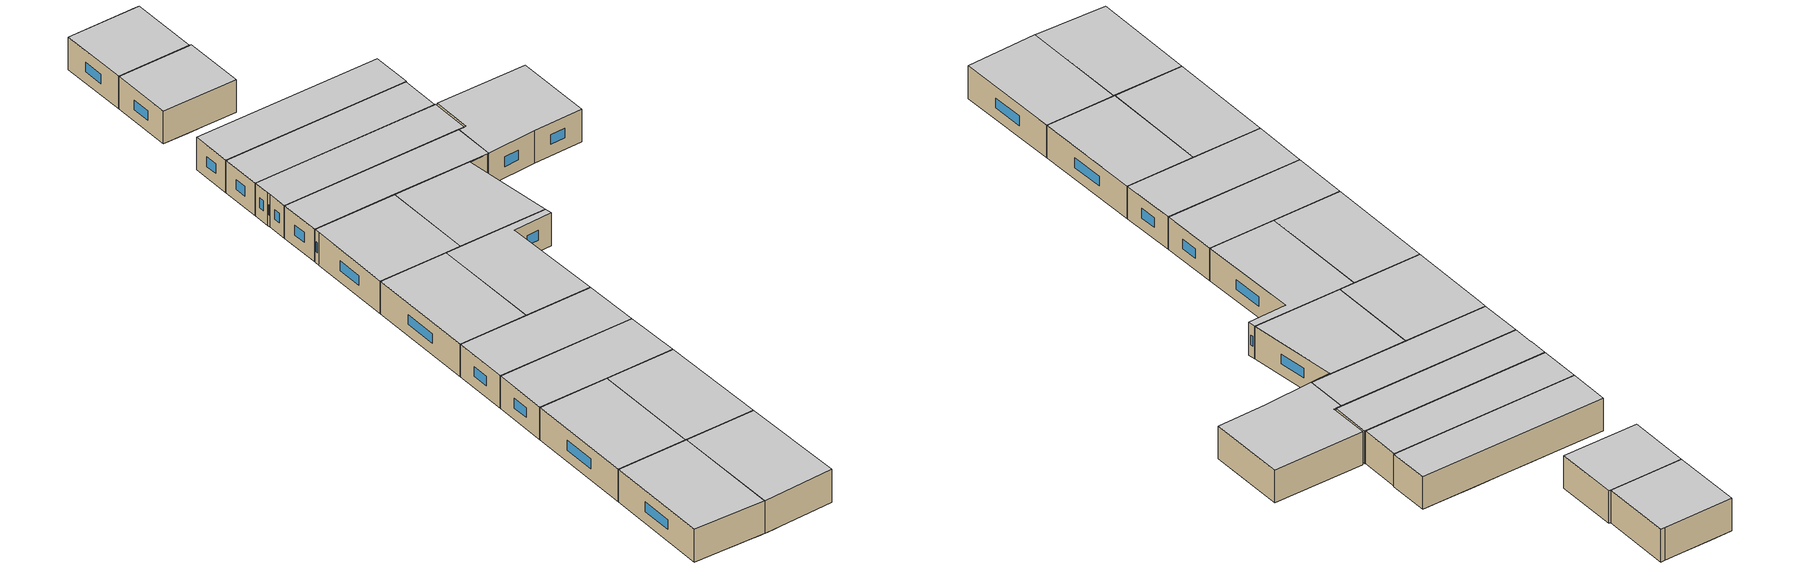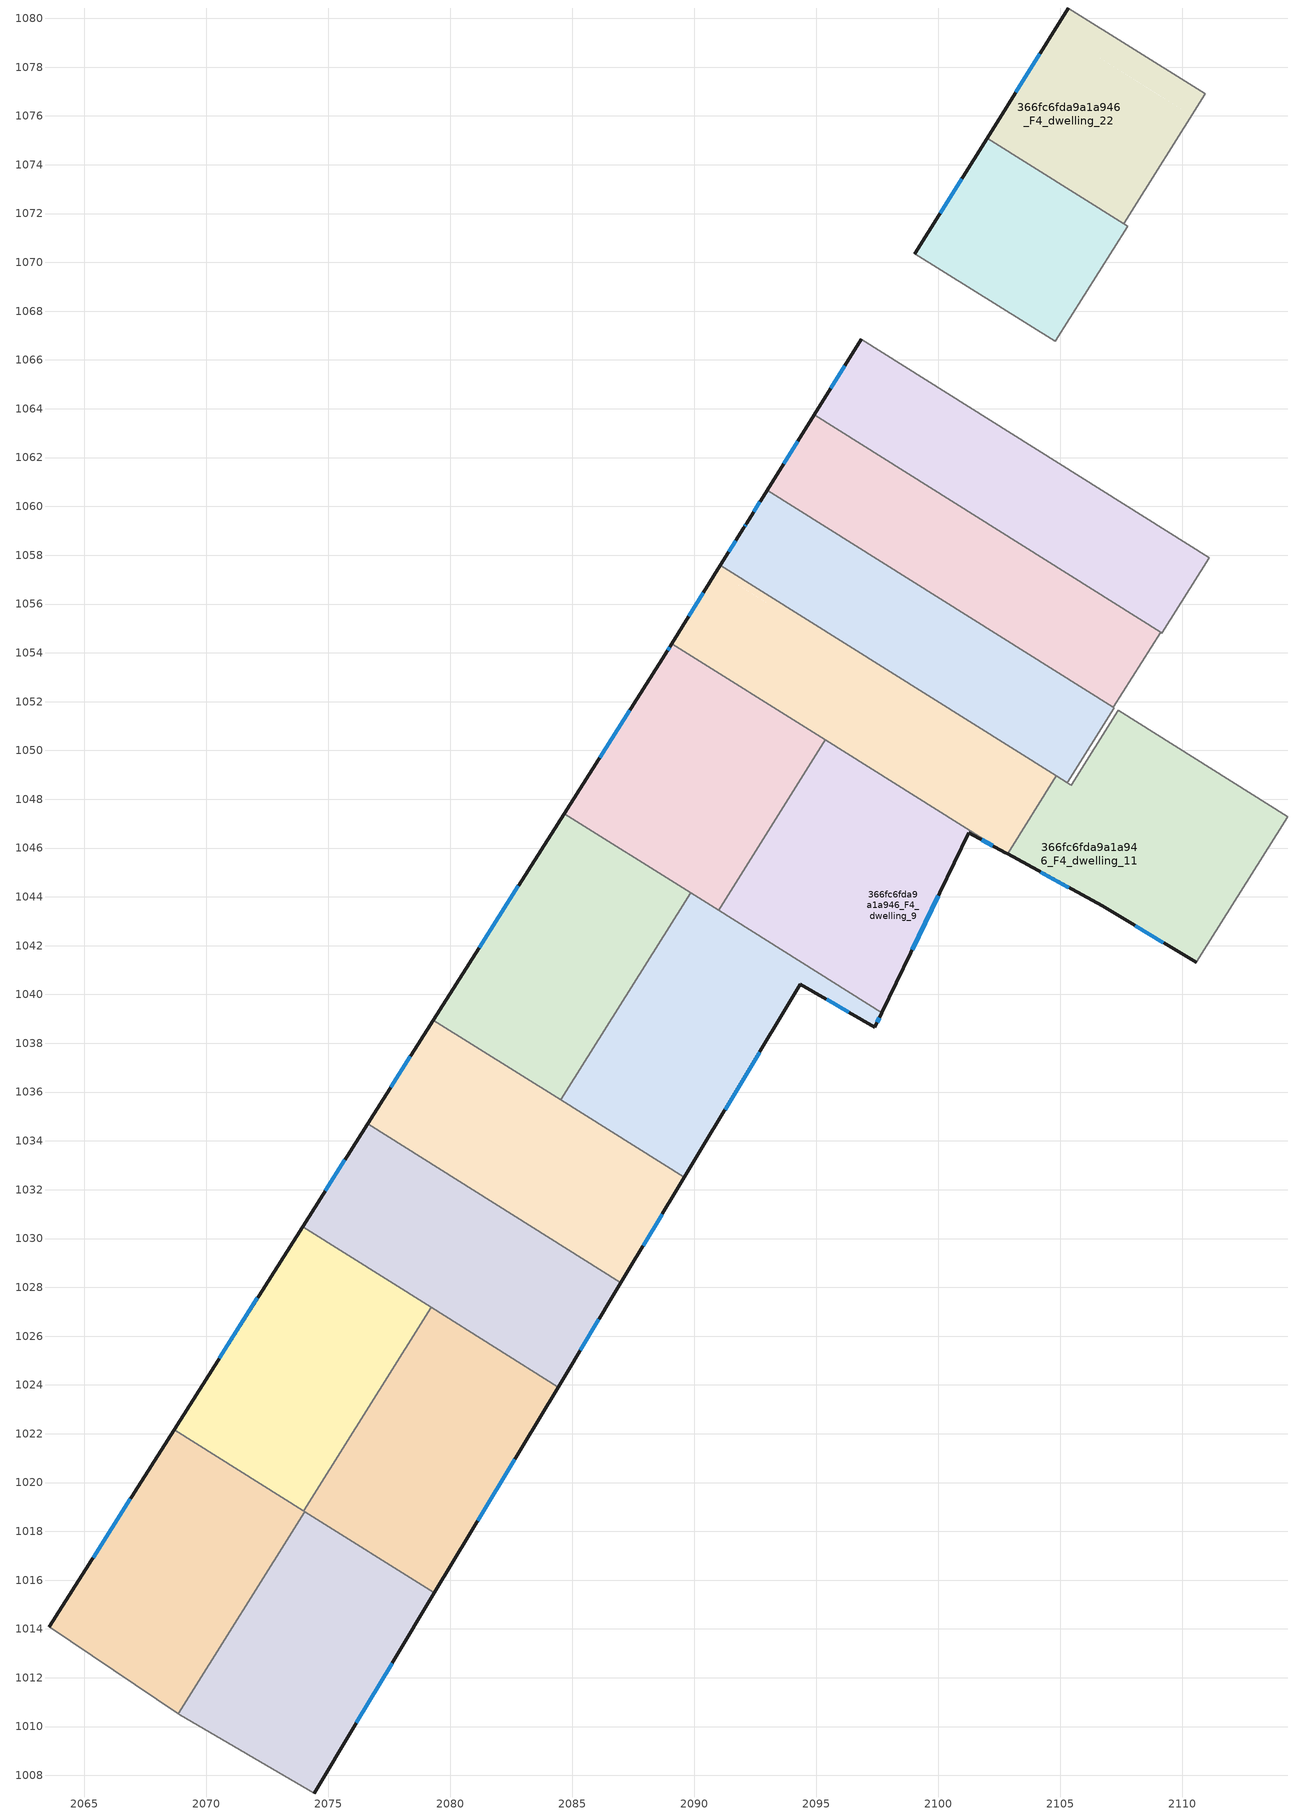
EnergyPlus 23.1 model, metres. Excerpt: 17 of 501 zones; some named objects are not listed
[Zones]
366fc6fda9a1a946_F4_dwelling_0
 floor to 366fc6fda9a1a946_F3_dwelling_71 (EU_floor_Construction): 2069.75,1021.5 2064.65,1013.37 2063.58,1014.1 2068.69,1022.17 z12
 floor adiabatic (EU_floor_Construction): 2073.75,1018.99 2068.56,1010.73 2067.59,1011.39 2072.75,1019.62 z12
 floor to 366fc6fda9a1a946_F3_dwelling_68 (EU_floor_Construction): 2072.75,1019.62 2067.59,1011.39 2066.61,1012.05 2071.75,1020.25 z12
 floor to 366fc6fda9a1a946_F3_dwelling_66 (EU_floor_Construction): 2074.06,1018.8 2068.86,1010.53 2068.56,1010.73 2073.75,1018.99 z12
 floor to 366fc6fda9a1a946_F3_dwelling_69 (EU_floor_Construction): 2071.75,1020.25 2066.61,1012.05 2065.63,1012.71 2070.75,1020.88 z12
 floor to 366fc6fda9a1a946_F3_dwelling_70 (EU_floor_Construction): 2070.75,1020.88 2065.63,1012.71 2064.65,1013.37 2069.75,1021.5 z12
 wall outside (EU_wall_Construction): 2068.69,1022.17 2063.58,1014.1 z12:15
 wall to 366fc6fda9a1a946_F4_dwelling_1 (EU_wall_Construction): 2068.86,1010.53 2074.06,1018.8 z12:15
 wall adiabatic (EU_wall_Construction): 2063.58,1014.1 2068.86,1010.53 z12:15
 wall to 366fc6fda9a1a946_F4_dwelling_2 (EU_wall_Construction): 2073.99,1018.84 2068.69,1022.17 z12:15
 wall to 366fc6fda9a1a946_F4_dwelling_3 (EU_wall_Construction): 2074.05,1018.8 2073.99,1018.84 z12:15
 window (EU_Window_Construction): 2066.9,1019.34 2065.37,1016.93 z13.05:13.95
 ceiling to 366fc6fda9a1a946_F5_dwelling_0 (EU_floor_Construction): 2068.86,1010.53 2074.06,1018.8 2068.69,1022.17 2063.58,1014.1 z15
366fc6fda9a1a946_F4_dwelling_1
 floor to 366fc6fda9a1a946_F3_dwelling_62 (EU_floor_Construction): 2079.36,1015.48 2074.43,1007.28 2072.63,1008.33 2077.75,1016.49 z12
 floor to 366fc6fda9a1a946_F3_dwelling_65 (EU_floor_Construction): 2075.75,1017.74 2070.59,1009.51 2069.57,1010.11 2074.75,1018.37 z12
 floor to 366fc6fda9a1a946_F3_dwelling_64 (EU_floor_Construction): 2076.75,1017.11 2071.61,1008.92 2070.59,1009.51 2075.75,1017.74 z12
 floor to 366fc6fda9a1a946_F3_dwelling_63 (EU_floor_Construction): 2077.75,1016.49 2072.63,1008.33 2071.61,1008.92 2076.75,1017.11 z12
 floor to 366fc6fda9a1a946_F3_dwelling_66 (EU_floor_Construction): 2074.75,1018.37 2069.57,1010.11 2068.92,1010.49 2068.88,1010.51 2068.86,1010.53 2074.06,1018.8 z12
 wall outside (EU_wall_Construction): 2074.43,1007.28 2079.36,1015.48 z12:15
 wall adiabatic (EU_wall_Construction): 2068.86,1010.53 2068.92,1010.49 2074.43,1007.28 z12:15
 wall to 366fc6fda9a1a946_F4_dwelling_3 (EU_wall_Construction): 2079.36,1015.48 2074.06,1018.8 z12:15
 window (EU_Window_Construction): 2076.16,1010.15 2077.63,1012.6 z13.05:13.95
 ceiling to 366fc6fda9a1a946_F5_dwelling_1 (EU_floor_Construction): 2074.43,1007.28 2079.36,1015.48 2074.06,1018.8 2068.86,1010.53 2068.92,1010.49 z15
366fc6fda9a1a946_F4_dwelling_10
 floor to 366fc6fda9a1a946_F3_dwelling_60 (EU_floor_Construction): 2104.69,1048.7 2102.84,1045.76 2102.75,1045.81 2101.3,1046.72 2103.15,1049.67 z12
 floor to 366fc6fda9a1a946_F3_dwelling_66 (EU_floor_Construction): 2096.86,1053.61 2095.01,1050.67 2094.01,1051.29 2095.86,1054.24 z12
 floor to 366fc6fda9a1a946_F3_dwelling_61 (EU_floor_Construction): 2103.15,1049.67 2101.3,1046.72 2099.15,1048.07 2101,1051.01 z12
 floor to 366fc6fda9a1a946_F3_dwelling_62 (EU_floor_Construction): 2101,1051.01 2099.15,1048.07 2098.01,1048.78 2099.86,1051.73 z12
 floor to 366fc6fda9a1a946_F3_dwelling_70 (EU_floor_Construction): 2092.86,1056.12 2091.01,1053.17 2090.01,1053.8 2091.86,1056.75 z12
 floor to 366fc6fda9a1a946_F3_dwelling_69 (EU_floor_Construction): 2093.86,1055.5 2092.01,1052.55 2091.01,1053.17 2092.86,1056.12 z12
 floor to 366fc6fda9a1a946_F3_dwelling_68 (EU_floor_Construction): 2094.86,1054.87 2093.01,1051.92 2092.01,1052.55 2093.86,1055.5 z12
 floor to 366fc6fda9a1a946_F3_dwelling_65 (EU_floor_Construction): 2097.86,1052.99 2096.01,1050.04 2095.01,1050.67 2096.86,1053.61 z12
 floor to 366fc6fda9a1a946_F3_dwelling_56 (EU_floor_Construction): 2098.9,1052.69 2098.74,1052.43 2096.78,1053.67 2096.94,1053.92 z12
 floor to 366fc6fda9a1a946_F3_dwelling_58 (EU_floor_Construction): 2094.98,1055.15 2094.82,1054.89 2092.86,1056.13 2093.01,1056.38 z12
 floor to 366fc6fda9a1a946_F3_dwelling_57 (EU_floor_Construction): 2096.94,1053.92 2096.78,1053.67 2093.86,1055.5 2094.82,1054.89 2094.98,1055.15 z12
 floor to 366fc6fda9a1a946_F3_dwelling_63 (EU_floor_Construction): 2099.86,1051.73 2098.01,1048.78 2097.01,1049.41 2098.86,1052.36 z12
 floor to 366fc6fda9a1a946_F3_dwelling_53 (EU_floor_Construction): 2104.85,1048.96 2104.69,1048.7 2103.15,1049.67 2103.31,1049.92 z12
 floor adiabatic (EU_floor_Construction): 2103.31,1049.92 2103.15,1049.67 2104.69,1048.7 2098.86,1052.36 2097.01,1049.41 2096.01,1050.04 2097.86,1052.99 2098.74,1052.43 2098.9,1052.69 2104.85,1048.96 z12; 2094.82,1054.89 2093.86,1055.5 2095.86,1054.24 2094.01,1051.29 2093.01,1051.92 2094.86,1054.87 2091.97,1056.68 z12; 2091.86,1056.75 2090.01,1053.8 2089.09,1054.38 2090.92,1057.34 z12
 floor to 366fc6fda9a1a946_F3_dwelling_59 (EU_floor_Construction): 2093.01,1056.38 2092.86,1056.13 2090.92,1057.34 2091.08,1057.59 z12
 wall outside (EU_wall_Construction): 2091.08,1057.59 2089.09,1054.38 / 2102.76,1045.8 2102.84,1045.76 z12:15
 wall to 366fc6fda9a1a946_F4_dwelling_11 (EU_wall_Construction): 2102.84,1045.76 2104.85,1048.96 z12:15
 wall to 366fc6fda9a1a946_F4_dwelling_12 (EU_wall_Construction): 2104.85,1048.96 2091.08,1057.59 z12:15
 wall to 366fc6fda9a1a946_F4_dwelling_9 (EU_wall_Construction): 2095.38,1050.43 2102.76,1045.8 z12:15
 wall to 366fc6fda9a1a946_F4_dwelling_8 (EU_wall_Construction): 2089.09,1054.38 2095.38,1050.43 z12:15
 window (EU_Window_Construction): 2090.38,1056.47 2089.78,1055.51 z13.05:13.95
 ceiling to 366fc6fda9a1a946_F5_dwelling_10 (EU_floor_Construction): 2102.84,1045.76 2104.85,1048.96 2091.08,1057.59 2089.09,1054.38 2102.76,1045.8 z15
366fc6fda9a1a946_F4_dwelling_11
 floor to 366fc6fda9a1a946_F3_dwelling_60 (EU_floor_Construction): 2112.24,1043.96 2110.58,1041.32 2106.72,1043.63 2102.84,1045.76 2104.69,1048.7 z12
 floor to 366fc6fda9a1a946_F3_dwelling_52 (EU_floor_Construction): 2112.59,1048.37 2110.5,1045.05 2106.79,1047.39 2108.87,1050.7 z12
 floor to 366fc6fda9a1a946_F3_dwelling_51 (EU_floor_Construction): 2114.32,1047.28 2112.24,1043.96 2110.5,1045.05 2112.59,1048.37 z12
 floor to 366fc6fda9a1a946_F3_dwelling_53 (EU_floor_Construction): 2108.87,1050.7 2106.79,1047.39 2104.69,1048.7 2104.85,1048.96 2105.42,1048.6 2105.45,1048.58 2107.38,1051.64 z12
 wall outside (EU_wall_Construction): 2102.84,1045.76 2106.72,1043.63 2110.58,1041.32 z12:15
 wall to 366fc6fda9a1a946_F4_dwelling_15 (EU_wall_Construction): 2114.32,1047.28 2107.38,1051.64 2105.45,1048.58 2105.42,1048.6 z12:15
 wall to 366fc6fda9a1a946_F4_dwelling_13 (EU_wall_Construction): 2110.58,1041.32 2114.32,1047.28 z12:15
 wall to 366fc6fda9a1a946_F4_dwelling_17 (EU_wall_Construction): 2105.42,1048.6 2105.3,1048.67 z12:15
 wall to 366fc6fda9a1a946_F4_dwelling_12 (EU_wall_Construction): 2105.3,1048.67 2104.85,1048.96 z12:15
 window (EU_Window_Construction): 2108.07,1042.82 2109.23,1042.13 / 2104.2,1045.01 2105.36,1044.37 z13.05:13.95
 ceiling to 366fc6fda9a1a946_F5_dwelling_11 (EU_floor_Construction): 2110.58,1041.32 2114.32,1047.28 2107.38,1051.64 2105.45,1048.58 2104.85,1048.96 2102.84,1045.76 2106.72,1043.63 z15
366fc6fda9a1a946_F4_dwelling_12
 floor to 366fc6fda9a1a946_F3_dwelling_55 (EU_floor_Construction): 2103.08,1054.33 2101.16,1051.27 2098.9,1052.69 2100.82,1055.75 z12
 floor to 366fc6fda9a1a946_F3_dwelling_54 (EU_floor_Construction): 2105.23,1052.99 2103.31,1049.92 2101.16,1051.27 2103.08,1054.33 z12
 floor to 366fc6fda9a1a946_F3_dwelling_57 (EU_floor_Construction): 2098.86,1056.98 2096.94,1053.92 2094.98,1055.15 2096.9,1058.21 z12
 floor to 366fc6fda9a1a946_F3_dwelling_53 (EU_floor_Construction): 2107.22,1051.74 2105.3,1048.67 2103.31,1049.92 2105.23,1052.99 z12
 floor to 366fc6fda9a1a946_F3_dwelling_56 (EU_floor_Construction): 2100.82,1055.75 2098.9,1052.69 2096.94,1053.92 2098.86,1056.98 z12
 floor to 366fc6fda9a1a946_F3_dwelling_58 (EU_floor_Construction): 2096.9,1058.21 2094.98,1055.15 2093.01,1056.38 2094.94,1059.44 z12
 floor to 366fc6fda9a1a946_F3_dwelling_59 (EU_floor_Construction): 2094.94,1059.44 2093.01,1056.38 2091.08,1057.59 2092.03,1059.13 2092.15,1059.32 2092.99,1060.66 z12
 wall outside (EU_wall_Construction): 2092.99,1060.66 2092.15,1059.32 2092.03,1059.13 2091.08,1057.59 z12:15
 wall to 366fc6fda9a1a946_F4_dwelling_17 (EU_wall_Construction): 2105.3,1048.67 2107.22,1051.74 2107.18,1051.76 z12:15
 wall to 366fc6fda9a1a946_F4_dwelling_14 (EU_wall_Construction): 2107.18,1051.76 2092.99,1060.66 z12:15
 window (EU_Window_Construction): 2091.7,1058.59 2091.41,1058.13 / 2092.11,1059.25 2092.07,1059.19 / 2092.69,1060.19 2092.44,1059.79 z13.05:13.95
 ceiling to 366fc6fda9a1a946_F5_dwelling_12 (EU_floor_Construction): 2105.3,1048.67 2107.22,1051.74 2092.99,1060.66 2092.15,1059.32 2092.03,1059.13 2091.08,1057.59 z15
366fc6fda9a1a946_F4_dwelling_14
 floor to 366fc6fda9a1a946_F3_dwelling_54 (EU_floor_Construction): 2107.16,1056.07 2105.23,1052.99 2103.08,1054.33 2105.02,1057.41 z12
 floor to 366fc6fda9a1a946_F3_dwelling_56 (EU_floor_Construction): 2102.75,1058.83 2100.82,1055.75 2098.86,1056.98 2100.79,1060.06 z12
 floor to 366fc6fda9a1a946_F3_dwelling_57 (EU_floor_Construction): 2100.79,1060.06 2098.86,1056.98 2096.9,1058.21 2098.83,1061.29 z12
 floor adiabatic (EU_floor_Construction): 2105.02,1057.41 2103.08,1054.33 2100.82,1055.75 2102.75,1058.83 z12
 floor to 366fc6fda9a1a946_F3_dwelling_53 (EU_floor_Construction): 2109.11,1054.84 2107.18,1051.76 2105.23,1052.99 2107.16,1056.07 z12
 floor to 366fc6fda9a1a946_F3_dwelling_58 (EU_floor_Construction): 2098.83,1061.29 2096.9,1058.21 2094.94,1059.44 2096.87,1062.52 z12
 floor to 366fc6fda9a1a946_F3_dwelling_59 (EU_floor_Construction): 2096.87,1062.52 2094.94,1059.44 2092.99,1060.66 2094.92,1063.75 z12
 wall outside (EU_wall_Construction): 2094.92,1063.75 2092.99,1060.66 z12:15
 wall to 366fc6fda9a1a946_F4_dwelling_17 (EU_wall_Construction): 2107.18,1051.76 2109.11,1054.84 z12:15
 wall to 366fc6fda9a1a946_F4_dwelling_16 (EU_wall_Construction): 2109.11,1054.84 2094.92,1063.75 z12:15
 window (EU_Window_Construction): 2094.24,1062.67 2093.66,1061.74 z13.05:13.95
 ceiling to 366fc6fda9a1a946_F5_dwelling_14 (EU_floor_Construction): 2107.18,1051.76 2109.11,1054.84 2094.92,1063.75 2092.99,1060.66 z15
366fc6fda9a1a946_F4_dwelling_16
 floor to 366fc6fda9a1a946_F3_dwelling_53 (EU_floor_Construction): 2111.1,1057.9 2109.16,1054.81 2107.16,1056.07 2109.1,1059.16 z12
 floor to 366fc6fda9a1a946_F3_dwelling_57 (EU_floor_Construction): 2102.73,1063.15 2100.79,1060.06 2098.83,1061.29 2100.77,1064.38 z12
 floor to 366fc6fda9a1a946_F3_dwelling_56 (EU_floor_Construction): 2104.69,1061.92 2102.75,1058.83 2100.79,1060.06 2102.73,1063.15 z12
 floor to 366fc6fda9a1a946_F3_dwelling_55 (EU_floor_Construction): 2106.95,1060.5 2105.02,1057.41 2102.75,1058.83 2104.69,1061.92 z12
 floor to 366fc6fda9a1a946_F3_dwelling_58 (EU_floor_Construction): 2100.77,1064.38 2098.83,1061.29 2096.87,1062.52 2098.81,1065.61 z12
 floor to 366fc6fda9a1a946_F3_dwelling_54 (EU_floor_Construction): 2109.1,1059.16 2107.16,1056.07 2105.02,1057.41 2106.95,1060.5 z12
 floor to 366fc6fda9a1a946_F3_dwelling_59 (EU_floor_Construction): 2098.81,1065.61 2096.87,1062.52 2094.92,1063.75 2096.85,1066.84 z12
 wall outside (EU_wall_Construction): 2096.85,1066.84 2094.92,1063.75 z12:15
 wall to 366fc6fda9a1a946_F4_dwelling_17 (EU_wall_Construction): 2109.11,1054.84 2109.16,1054.81 2111.1,1057.9 z12:15
 wall to 366fc6fda9a1a946_F4_dwelling_18 (EU_wall_Construction): 2111.1,1057.9 2096.85,1066.84 z12:15
 window (EU_Window_Construction): 2096.17,1065.76 2095.59,1064.83 z13.05:13.95
 ceiling to 366fc6fda9a1a946_F5_dwelling_16 (EU_floor_Construction): 2109.16,1054.81 2111.1,1057.9 2096.85,1066.84 2094.92,1063.75 z15
366fc6fda9a1a946_F4_dwelling_2
 floor to 366fc6fda9a1a946_F3_dwelling_70 (EU_floor_Construction): 2075.98,1029.21 2070.75,1020.88 2069.75,1021.5 2074.98,1029.84 z12
 floor to 366fc6fda9a1a946_F3_dwelling_71 (EU_floor_Construction): 2074.98,1029.84 2069.75,1021.5 2068.69,1022.17 2073.95,1030.48 z12
 floor to 366fc6fda9a1a946_F3_dwelling_69 (EU_floor_Construction): 2076.98,1028.58 2071.75,1020.25 2070.75,1020.88 2075.98,1029.21 z12
 floor to 366fc6fda9a1a946_F3_dwelling_68 (EU_floor_Construction): 2077.98,1027.96 2072.75,1019.62 2071.75,1020.25 2076.98,1028.58 z12
 floor to 366fc6fda9a1a946_F3_dwelling_67 (EU_floor_Construction): 2078.98,1027.33 2073.75,1018.99 2072.75,1019.62 2077.98,1027.96 z12
 floor to 366fc6fda9a1a946_F3_dwelling_66 (EU_floor_Construction): 2079.22,1027.18 2073.99,1018.84 2073.75,1018.99 2078.98,1027.33 z12
 wall outside (EU_wall_Construction): 2073.95,1030.48 2068.69,1022.17 z12:15
 wall to 366fc6fda9a1a946_F4_dwelling_3 (EU_wall_Construction): 2073.99,1018.84 2079.22,1027.18 z12:15
 wall to 366fc6fda9a1a946_F4_dwelling_4 (EU_wall_Construction): 2079.22,1027.18 2073.95,1030.48 z12:15
 window (EU_Window_Construction): 2072.11,1027.57 2070.54,1025.08 z13.05:13.95
 ceiling to 366fc6fda9a1a946_F5_dwelling_2 (EU_floor_Construction): 2073.99,1018.84 2079.22,1027.18 2073.95,1030.48 2068.69,1022.17 z15
366fc6fda9a1a946_F4_dwelling_20
 floor to 366fc6fda9a1a946_F3_dwelling_59 (EU_floor_Construction): 2103.98,1073.86 2101.01,1069.13 2099.05,1070.36 2102.01,1075.09 z12
 floor to 366fc6fda9a1a946_F3_dwelling_58 (EU_floor_Construction): 2105.94,1072.63 2102.97,1067.9 2101.01,1069.13 2103.98,1073.86 z12
 floor to 366fc6fda9a1a946_F3_dwelling_57 (EU_floor_Construction): 2107.76,1071.49 2104.8,1066.76 2102.97,1067.9 2105.94,1072.63 z12
 wall outside (EU_wall_Construction): 2102.01,1075.09 2099.05,1070.36 z12:15
 wall to 366fc6fda9a1a946_F4_dwelling_21 (EU_wall_Construction): 2104.8,1066.76 2107.76,1071.49 z12:15
 wall to 366fc6fda9a1a946_F4_dwelling_22 (EU_wall_Construction): 2107.61,1071.58 2102.01,1075.09 z12:15
 wall to 366fc6fda9a1a946_F4_dwelling_18 (EU_wall_Construction): 2099.05,1070.36 2104.79,1066.76 z12:15
 wall to 366fc6fda9a1a946_F4_dwelling_23 (EU_wall_Construction): 2107.76,1071.49 2107.61,1071.58 z12:15
 window (EU_Window_Construction): 2100.97,1073.43 2100.09,1072.02 z13.05:13.95
 ceiling to 366fc6fda9a1a946_F5_dwelling_20 (EU_floor_Construction): 2104.8,1066.76 2107.76,1071.49 2102.01,1075.09 2099.05,1070.36 z15
366fc6fda9a1a946_F4_dwelling_22
 floor to 366fc6fda9a1a946_F3_dwelling_43 (EU_floor_Construction): 2110.94,1076.9 2110.38,1076.01 2109.91,1076.31 2110.47,1077.2 z12
 floor to 366fc6fda9a1a946_F3_dwelling_57 (EU_floor_Construction): 2110.38,1076.01 2107.61,1071.58 2105.94,1072.63 2108.72,1077.06 z12
 floor to 366fc6fda9a1a946_F3_dwelling_46 (EU_floor_Construction): 2110.47,1077.2 2109.91,1076.31 2106.45,1078.48 2107.01,1079.37 z12
 floor to 366fc6fda9a1a946_F3_dwelling_47 (EU_floor_Construction): 2107.01,1079.37 2106.45,1078.48 2104.78,1079.53 2105.33,1080.42 z12
 floor adiabatic (EU_floor_Construction): 2108.72,1077.06 2105.94,1072.63 2102.01,1075.09 2104.78,1079.53 z12
 wall outside (EU_wall_Construction): 2105.33,1080.42 2102.01,1075.09 z12:15
 wall to 366fc6fda9a1a946_F4_dwelling_23 (EU_wall_Construction): 2107.6,1071.58 2110.94,1076.91 z12:15
 wall to 366fc6fda9a1a946_F4_dwelling_24 (EU_wall_Construction): 2110.63,1077.1 2105.33,1080.42 z12:15
 wall to 366fc6fda9a1a946_F4_dwelling_25 (EU_wall_Construction): 2110.94,1076.91 2110.63,1077.1 z12:15
 window (EU_Window_Construction): 2104.17,1078.55 2103.17,1076.96 z13.05:13.95
 ceiling to 366fc6fda9a1a946_F5_dwelling_22 (EU_floor_Construction): 2107.6,1071.58 2110.94,1076.91 2105.33,1080.42 2102.01,1075.09 z15
366fc6fda9a1a946_F4_dwelling_3
 floor to 366fc6fda9a1a946_F3_dwelling_63 (EU_floor_Construction): 2082.98,1024.82 2077.75,1016.49 2076.75,1017.11 2081.98,1025.45 z12
 floor to 366fc6fda9a1a946_F3_dwelling_62 (EU_floor_Construction): 2084.43,1023.91 2079.36,1015.48 2077.75,1016.49 2082.98,1024.82 z12
 floor to 366fc6fda9a1a946_F3_dwelling_64 (EU_floor_Construction): 2081.98,1025.45 2076.75,1017.11 2075.75,1017.74 2080.98,1026.08 z12
 floor to 366fc6fda9a1a946_F3_dwelling_65 (EU_floor_Construction): 2080.98,1026.08 2075.75,1017.74 2074.75,1018.37 2079.98,1026.7 z12
 floor to 366fc6fda9a1a946_F3_dwelling_66 (EU_floor_Construction): 2079.98,1026.7 2074.75,1018.37 2073.99,1018.84 2079.22,1027.18 z12
 wall outside (EU_wall_Construction): 2079.36,1015.48 2084.43,1023.91 z12:15
 wall to 366fc6fda9a1a946_F4_dwelling_4 (EU_wall_Construction): 2084.43,1023.91 2079.22,1027.18 z12:15
 window (EU_Window_Construction): 2081.14,1018.43 2082.65,1020.95 z13.05:13.95
 ceiling to 366fc6fda9a1a946_F5_dwelling_3 (EU_floor_Construction): 2079.36,1015.48 2084.43,1023.91 2079.22,1027.18 2073.99,1018.84 z15
366fc6fda9a1a946_F4_dwelling_4
 floor to 366fc6fda9a1a946_F3_dwelling_69 (EU_floor_Construction): 2079.63,1032.81 2076.98,1028.58 2075.98,1029.21 2078.63,1033.44 z12
 floor to 366fc6fda9a1a946_F3_dwelling_68 (EU_floor_Construction): 2080.63,1032.18 2077.98,1027.96 2076.98,1028.58 2079.63,1032.81 z12
 floor to 366fc6fda9a1a946_F3_dwelling_63 (EU_floor_Construction): 2085.63,1029.05 2082.98,1024.82 2081.98,1025.45 2084.63,1029.68 z12
 floor to 366fc6fda9a1a946_F3_dwelling_70 (EU_floor_Construction): 2078.63,1033.44 2075.98,1029.21 2074.98,1029.84 2077.63,1034.07 z12
 floor to 366fc6fda9a1a946_F3_dwelling_64 (EU_floor_Construction): 2084.63,1029.68 2081.98,1025.45 2080.98,1026.08 2083.63,1030.3 z12
 floor to 366fc6fda9a1a946_F3_dwelling_62 (EU_floor_Construction): 2087,1028.19 2084.43,1023.91 2082.98,1024.82 2085.63,1029.05 z12
 floor to 366fc6fda9a1a946_F3_dwelling_65 (EU_floor_Construction): 2083.63,1030.3 2080.98,1026.08 2079.98,1026.7 2082.63,1030.93 z12
 floor adiabatic (EU_floor_Construction): 2077.63,1034.07 2074.98,1029.84 2073.95,1030.48 2076.62,1034.7 z12
 floor to 366fc6fda9a1a946_F3_dwelling_66 (EU_floor_Construction): 2082.63,1030.93 2079.98,1026.7 2078.98,1027.33 2081.63,1031.56 z12
 floor to 366fc6fda9a1a946_F3_dwelling_67 (EU_floor_Construction): 2081.63,1031.56 2078.98,1027.33 2077.98,1027.96 2080.63,1032.18 z12
 wall outside (EU_wall_Construction): 2076.62,1034.7 2073.95,1030.48 / 2084.43,1023.91 2087,1028.19 z12:15
 wall to 366fc6fda9a1a946_F4_dwelling_5 (EU_wall_Construction): 2087,1028.19 2076.62,1034.7 z12:15
 window (EU_Window_Construction): 2075.69,1033.22 2074.89,1031.96 / 2085.33,1025.41 2086.1,1026.69 z13.05:13.95
 ceiling to 366fc6fda9a1a946_F5_dwelling_4 (EU_floor_Construction): 2084.43,1023.91 2087,1028.19 2076.62,1034.7 2073.95,1030.48 z15
366fc6fda9a1a946_F4_dwelling_5
 floor to 366fc6fda9a1a946_F3_dwelling_68 (EU_floor_Construction): 2083.31,1036.45 2080.63,1032.18 2079.63,1032.81 2082.31,1037.08 z12
 floor to 366fc6fda9a1a946_F3_dwelling_66 (EU_floor_Construction): 2085.31,1035.2 2082.63,1030.93 2081.63,1031.56 2084.31,1035.82 z12
 floor to 366fc6fda9a1a946_F3_dwelling_70 (EU_floor_Construction): 2081.31,1037.71 2078.63,1033.44 2077.63,1034.07 2080.31,1038.33 z12
 floor to 366fc6fda9a1a946_F3_dwelling_64 (EU_floor_Construction): 2087.3,1033.94 2084.63,1029.68 2083.63,1030.3 2086.3,1034.57 z12
 floor to 366fc6fda9a1a946_F3_dwelling_67 (EU_floor_Construction): 2084.31,1035.82 2081.63,1031.56 2080.63,1032.18 2083.31,1036.45 z12
 floor adiabatic (EU_floor_Construction): 2080.31,1038.33 2077.63,1034.07 2076.62,1034.7 2079.32,1038.95 z12
 floor to 366fc6fda9a1a946_F3_dwelling_63 (EU_floor_Construction): 2088.31,1033.32 2085.63,1029.05 2084.63,1029.68 2087.3,1033.94 z12
 floor to 366fc6fda9a1a946_F3_dwelling_69 (EU_floor_Construction): 2082.31,1037.08 2079.63,1032.81 2078.63,1033.44 2081.31,1037.71 z12
 floor to 366fc6fda9a1a946_F3_dwelling_65 (EU_floor_Construction): 2086.3,1034.57 2083.63,1030.3 2082.63,1030.93 2085.31,1035.2 z12
 floor to 366fc6fda9a1a946_F3_dwelling_62 (EU_floor_Construction): 2089.6,1032.51 2087,1028.19 2085.63,1029.05 2088.31,1033.32 z12
 wall outside (EU_wall_Construction): 2079.32,1038.95 2076.62,1034.7 / 2087,1028.19 2089.6,1032.5 z12:15
 wall to 366fc6fda9a1a946_F4_dwelling_6 (EU_wall_Construction): 2084.53,1035.68 2079.32,1038.95 z12:15
 wall to 366fc6fda9a1a946_F4_dwelling_7 (EU_wall_Construction): 2089.6,1032.5 2084.54,1035.68 z12:15
 window (EU_Window_Construction): 2078.38,1037.46 2077.57,1036.19 / 2087.91,1029.7 2088.69,1030.99 z13.05:13.95
 ceiling to 366fc6fda9a1a946_F5_dwelling_5 (EU_floor_Construction): 2087,1028.19 2089.6,1032.5 2079.32,1038.95 2076.62,1034.7 z15
366fc6fda9a1a946_F4_dwelling_6
 floor to 366fc6fda9a1a946_F3_dwelling_67 (EU_floor_Construction): 2089.63,1044.31 2084.31,1035.83 2083.31,1036.45 2088.63,1044.93 z12
 floor to 366fc6fda9a1a946_F3_dwelling_70 (EU_floor_Construction): 2086.63,1046.19 2081.31,1037.71 2080.31,1038.33 2085.63,1046.82 z12
 floor to 366fc6fda9a1a946_F3_dwelling_68 (EU_floor_Construction): 2088.63,1044.93 2083.31,1036.45 2082.31,1037.08 2087.63,1045.56 z12
 floor to 366fc6fda9a1a946_F3_dwelling_66 (EU_floor_Construction): 2089.85,1044.16 2084.54,1035.68 2084.31,1035.83 2089.63,1044.31 z12
 floor to 366fc6fda9a1a946_F3_dwelling_69 (EU_floor_Construction): 2087.63,1045.56 2082.31,1037.08 2081.31,1037.71 2086.63,1046.19 z12
 floor to 366fc6fda9a1a946_F3_dwelling_71 (EU_floor_Construction): 2085.63,1046.82 2080.31,1038.33 2079.32,1038.95 2084.68,1047.41 z12
 wall outside (EU_wall_Construction): 2084.68,1047.41 2079.32,1038.95 z12:15
 wall to 366fc6fda9a1a946_F4_dwelling_7 (EU_wall_Construction): 2084.54,1035.68 2089.85,1044.16 z12:15
 wall to 366fc6fda9a1a946_F4_dwelling_8 (EU_wall_Construction): 2089.85,1044.16 2084.68,1047.41 z12:15
 window (EU_Window_Construction): 2082.8,1044.44 2081.2,1041.92 z13.05:13.95
 ceiling to 366fc6fda9a1a946_F5_dwelling_6 (EU_floor_Construction): 2084.54,1035.68 2089.85,1044.16 2084.68,1047.41 2079.32,1038.95 z15
366fc6fda9a1a946_F4_dwelling_7
 floor to 366fc6fda9a1a946_F3_dwelling_64 (EU_floor_Construction): 2092.62,1042.43 2087.3,1033.94 2086.3,1034.57 2091.62,1043.05 z12
 floor to 366fc6fda9a1a946_F3_dwelling_63 (EU_floor_Construction): 2093.63,1041.8 2088.31,1033.32 2087.3,1033.94 2092.62,1042.43 z12
 floor to 366fc6fda9a1a946_F3_dwelling_65 (EU_floor_Construction): 2091.62,1043.05 2086.3,1034.57 2085.31,1035.2 2090.63,1043.68 z12
 floor to 366fc6fda9a1a946_F3_dwelling_62 (EU_floor_Construction): 2094.77,1041.08 2094.36,1040.42 2089.6,1032.51 2088.31,1033.32 2093.63,1041.8 z12
 floor to 366fc6fda9a1a946_F3_dwelling_66 (EU_floor_Construction): 2090.63,1043.68 2085.31,1035.2 2084.54,1035.68 2089.85,1044.16 z12
 floor to 366fc6fda9a1a946_F3_dwelling_61 (EU_floor_Construction): 2097.69,1039.25 2097.41,1038.66 2094.36,1040.42 2094.77,1041.08 z12
 wall outside (EU_wall_Construction): 2089.6,1032.5 2094.36,1040.42 2097.41,1038.66 2097.69,1039.25 z12:15
 wall to 366fc6fda9a1a946_F4_dwelling_9 (EU_wall_Construction): 2097.69,1039.25 2091,1043.44 z12:15
 wall to 366fc6fda9a1a946_F4_dwelling_8 (EU_wall_Construction): 2091,1043.44 2089.85,1044.16 z12:15
 window (EU_Window_Construction): 2091.27,1035.28 2092.69,1037.64 / 2097.51,1038.86 2097.59,1039.04 / 2095.43,1039.8 2096.34,1039.27 z13.05:13.95
 ceiling to 366fc6fda9a1a946_F5_dwelling_7 (EU_floor_Construction): 2097.41,1038.66 2097.69,1039.25 2089.85,1044.16 2084.54,1035.68 2089.6,1032.5 2094.36,1040.42 z15
366fc6fda9a1a946_F4_dwelling_8
 floor to 366fc6fda9a1a946_F3_dwelling_66 (EU_floor_Construction): 2095.01,1050.67 2090.63,1043.68 2089.63,1044.31 2094.01,1051.29 z12
 floor to 366fc6fda9a1a946_F3_dwelling_69 (EU_floor_Construction): 2092.01,1052.55 2087.63,1045.56 2086.63,1046.19 2091.01,1053.17 z12
 floor to 366fc6fda9a1a946_F3_dwelling_70 (EU_floor_Construction): 2091.01,1053.17 2086.63,1046.19 2085.63,1046.82 2090.01,1053.8 z12
 floor to 366fc6fda9a1a946_F3_dwelling_68 (EU_floor_Construction): 2093.01,1051.92 2088.63,1044.93 2087.63,1045.56 2092.01,1052.55 z12
 floor to 366fc6fda9a1a946_F3_dwelling_65 (EU_floor_Construction): 2095.38,1050.43 2091,1043.44 2090.63,1043.68 2095.01,1050.67 z12
 floor to 366fc6fda9a1a946_F3_dwelling_71 (EU_floor_Construction): 2090.01,1053.8 2085.63,1046.82 2084.68,1047.41 2088.82,1053.95 2089.09,1054.38 z12
 floor to 366fc6fda9a1a946_F3_dwelling_67 (EU_floor_Construction): 2094.01,1051.29 2089.63,1044.31 2088.63,1044.93 2093.01,1051.92 z12
 wall outside (EU_wall_Construction): 2089.09,1054.38 2088.82,1053.95 2084.68,1047.41 z12:15
 wall to 366fc6fda9a1a946_F4_dwelling_9 (EU_wall_Construction): 2091,1043.44 2095.38,1050.43 z12:15
 window (EU_Window_Construction): 2087.37,1051.65 2086.13,1049.7 / 2088.99,1054.23 2088.91,1054.1 z13.05:13.95
 ceiling to 366fc6fda9a1a946_F5_dwelling_8 (EU_floor_Construction): 2091,1043.44 2095.38,1050.43 2089.09,1054.38 2088.82,1053.95 2084.68,1047.41 z15
366fc6fda9a1a946_F4_dwelling_9
 floor to 366fc6fda9a1a946_F3_dwelling_65 (EU_floor_Construction): 2096.01,1050.04 2091.62,1043.05 2091,1043.44 2095.38,1050.43 z12
 floor to 366fc6fda9a1a946_F3_dwelling_61 (EU_floor_Construction): 2101.3,1046.72 2101.25,1046.64 2097.69,1039.25 2094.77,1041.08 2099.15,1048.07 z12
 floor to 366fc6fda9a1a946_F3_dwelling_60 (EU_floor_Construction): 2102.75,1045.81 2101.25,1046.64 2101.3,1046.72 z12
 floor to 366fc6fda9a1a946_F3_dwelling_62 (EU_floor_Construction): 2099.15,1048.07 2094.77,1041.08 2093.63,1041.8 2098.01,1048.78 z12
 floor to 366fc6fda9a1a946_F3_dwelling_64 (EU_floor_Construction): 2097.01,1049.41 2092.62,1042.43 2091.62,1043.05 2096.01,1050.04 z12
 floor to 366fc6fda9a1a946_F3_dwelling_63 (EU_floor_Construction): 2098.01,1048.78 2093.63,1041.8 2092.62,1042.43 2097.01,1049.41 z12
 wall outside (EU_wall_Construction): 2097.69,1039.25 2101.25,1046.64 / 2102.76,1045.8 2101.25,1046.64 z12:15
 window (EU_Window_Construction): 2098.94,1041.84 2100,1044.05 / 2102.23,1046.1 2101.78,1046.34 z13.05:13.95
 ceiling to 366fc6fda9a1a946_F5_dwelling_9 (EU_floor_Construction): 2097.69,1039.25 2101.25,1046.64 2102.76,1045.8 2095.38,1050.43 2091,1043.44 z15
[Building]
EU S2 Campaign: North Axis=0; Terrain=City; Solar Distribution=FullExterior
[Site:Location]
Bologna: Latitude=44.5; Longitude=11.25; Time Zone=1; Elevation=37
[SizingPeriod:WeatherFileDays]
AnnualSizingPeriod: Begin Month=1; Begin Day of Month=1; End Month=12; End Day of Month=31; Day of Week for Start Day=Monday; Use Weather File Daylight Saving Period=No; Use Weather File Rain and Snow Indicators=No
[MATERIAL]
EU_InternalMass_Material: Roughness=MediumRough; Thickness=0.1; Conductivity=1; Density=1800; Specific Heat=900; Thermal Absorptance=0.9; Solar Absorptance=0.7; Visible Absorptance=0.7
[MATERIAL:NOMASS] Roughness=MediumRough; Thermal Absorptance=0.9; Solar Absorptance=0.7; Visible Absorptance=0.7
Name | Thermal Resistance
EU_wall_NoMass | 0.890213
EU_floor_NoMass | 0.79516
[WINDOWMATERIAL:SIMPLEGLAZINGSYSTEM]
EU_Window_SimpleGlazing: UFactor=4.49146; Solar Heat Gain Coefficient=0.85; Visible Transmittance=0.85
[CONSTRUCTION]
EU_wall_Construction: EU_wall_NoMass
EU_floor_Construction: EU_floor_NoMass
EU_Window_Construction: EU_Window_SimpleGlazing
EU_InternalMass_Construction: EU_InternalMass_Material
[ZONE] Type=1; Multiplier=1; Ceiling Height=autocalculate; Floor Area=autocalculate; Part of Total Floor Area=Yes
Name | Volume
366fc6fda9a1a946_F4_dwelling_0; 366fc6fda9a1a946_F4_dwelling_6 | 184.222
366fc6fda9a1a946_F4_dwelling_1 | 184.227
366fc6fda9a1a946_F4_dwelling_10 | 184.228
366fc6fda9a1a946_F4_dwelling_11 | 184.22
366fc6fda9a1a946_F4_dwelling_12 | 182.232
366fc6fda9a1a946_F4_dwelling_14 | 182.69
366fc6fda9a1a946_F4_dwelling_16; 366fc6fda9a1a946_F4_dwelling_3 | 184.214
366fc6fda9a1a946_F4_dwelling_2 | 184.233
366fc6fda9a1a946_F4_dwelling_20 | 113.621
366fc6fda9a1a946_F4_dwelling_22 | 124.698
366fc6fda9a1a946_F4_dwelling_4 | 184.224
366fc6fda9a1a946_F4_dwelling_5 | 184.236
366fc6fda9a1a946_F4_dwelling_7 | 184.245
366fc6fda9a1a946_F4_dwelling_8 | 184.239
366fc6fda9a1a946_F4_dwelling_9 | 184.213
[INTERNALMASS] Construction=EU_InternalMass_Construction
Name | Zone or ZoneList | Surface Area
366fc6fda9a1a946_F4_dwelling_0_EU_InternalMass | 366fc6fda9a1a946_F4_dwelling_0 | 61.4077
366fc6fda9a1a946_F4_dwelling_1_EU_InternalMass | 366fc6fda9a1a946_F4_dwelling_1 | 61.4064
366fc6fda9a1a946_F4_dwelling_2_EU_InternalMass | 366fc6fda9a1a946_F4_dwelling_2 | 61.4107
366fc6fda9a1a946_F4_dwelling_3_EU_InternalMass | 366fc6fda9a1a946_F4_dwelling_3 | 61.4049
366fc6fda9a1a946_F4_dwelling_4_EU_InternalMass | 366fc6fda9a1a946_F4_dwelling_4 | 61.4079
366fc6fda9a1a946_F4_dwelling_5_EU_InternalMass | 366fc6fda9a1a946_F4_dwelling_5 | 61.412
366fc6fda9a1a946_F4_dwelling_6_EU_InternalMass | 366fc6fda9a1a946_F4_dwelling_6 | 61.4042
366fc6fda9a1a946_F4_dwelling_7_EU_InternalMass | 366fc6fda9a1a946_F4_dwelling_7 | 61.4165
366fc6fda9a1a946_F4_dwelling_8_EU_InternalMass | 366fc6fda9a1a946_F4_dwelling_8 | 61.4115
366fc6fda9a1a946_F4_dwelling_9_EU_InternalMass | 366fc6fda9a1a946_F4_dwelling_9 | 61.4027
366fc6fda9a1a946_F4_dwelling_10_EU_InternalMass | 366fc6fda9a1a946_F4_dwelling_10 | 61.4094
366fc6fda9a1a946_F4_dwelling_11_EU_InternalMass | 366fc6fda9a1a946_F4_dwelling_11 | 61.4064
366fc6fda9a1a946_F4_dwelling_12_EU_InternalMass | 366fc6fda9a1a946_F4_dwelling_12 | 60.7422
366fc6fda9a1a946_F4_dwelling_14_EU_InternalMass | 366fc6fda9a1a946_F4_dwelling_14 | 60.9059
366fc6fda9a1a946_F4_dwelling_16_EU_InternalMass | 366fc6fda9a1a946_F4_dwelling_16 | 61.4041
366fc6fda9a1a946_F4_dwelling_20_EU_InternalMass | 366fc6fda9a1a946_F4_dwelling_20 | 37.8735
366fc6fda9a1a946_F4_dwelling_22_EU_InternalMass | 366fc6fda9a1a946_F4_dwelling_22 | 41.5658
[OTHEREQUIPMENT] Fuel Type=Electricity; Design Level Calculation Method=Watts/Area; Power per Zone Floor Area=1; Fraction Latent=0; Fraction Radiant=0; Fraction Lost=0; Carbon Dioxide Generation Rate=0; EndUse Subcategory=EU_Step8_InternalGains
Name | Zone or ZoneList or Space or SpaceList | Schedule
EU_Step8_InternalGain_366fc6fda9a1a946_F4_dwelling_0_f000 | 366fc6fda9a1a946_F4_dwelling_0 | EU_Step8_GainSchedule_366fc6fda9a1a946_F4_dwelling_0_f000
EU_Step8_InternalGain_366fc6fda9a1a946_F4_dwelling_1_f000 | 366fc6fda9a1a946_F4_dwelling_1 | EU_Step8_GainSchedule_366fc6fda9a1a946_F4_dwelling_1_f000
EU_Step8_InternalGain_366fc6fda9a1a946_F4_dwelling_2_f000 | 366fc6fda9a1a946_F4_dwelling_2 | EU_Step8_GainSchedule_366fc6fda9a1a946_F4_dwelling_2_f000
EU_Step8_InternalGain_366fc6fda9a1a946_F4_dwelling_3_f000 | 366fc6fda9a1a946_F4_dwelling_3 | EU_Step8_GainSchedule_366fc6fda9a1a946_F4_dwelling_3_f000
EU_Step8_InternalGain_366fc6fda9a1a946_F4_dwelling_4_f000 | 366fc6fda9a1a946_F4_dwelling_4 | EU_Step8_GainSchedule_366fc6fda9a1a946_F4_dwelling_4_f000
EU_Step8_InternalGain_366fc6fda9a1a946_F4_dwelling_5_f000 | 366fc6fda9a1a946_F4_dwelling_5 | EU_Step8_GainSchedule_366fc6fda9a1a946_F4_dwelling_5_f000
EU_Step8_InternalGain_366fc6fda9a1a946_F4_dwelling_6_f000 | 366fc6fda9a1a946_F4_dwelling_6 | EU_Step8_GainSchedule_366fc6fda9a1a946_F4_dwelling_6_f000
EU_Step8_InternalGain_366fc6fda9a1a946_F4_dwelling_7_f000 | 366fc6fda9a1a946_F4_dwelling_7 | EU_Step8_GainSchedule_366fc6fda9a1a946_F4_dwelling_7_f000
EU_Step8_InternalGain_366fc6fda9a1a946_F4_dwelling_8_f000 | 366fc6fda9a1a946_F4_dwelling_8 | EU_Step8_GainSchedule_366fc6fda9a1a946_F4_dwelling_8_f000
EU_Step8_InternalGain_366fc6fda9a1a946_F4_dwelling_9_f000 | 366fc6fda9a1a946_F4_dwelling_9 | EU_Step8_GainSchedule_366fc6fda9a1a946_F4_dwelling_9_f000
EU_Step8_InternalGain_366fc6fda9a1a946_F4_dwelling_10_f000 | 366fc6fda9a1a946_F4_dwelling_10 | EU_Step8_GainSchedule_366fc6fda9a1a946_F4_dwelling_10_f000
EU_Step8_InternalGain_366fc6fda9a1a946_F4_dwelling_11_f000 | 366fc6fda9a1a946_F4_dwelling_11 | EU_Step8_GainSchedule_366fc6fda9a1a946_F4_dwelling_11_f000
EU_Step8_InternalGain_366fc6fda9a1a946_F4_dwelling_12_f000 | 366fc6fda9a1a946_F4_dwelling_12 | EU_Step8_GainSchedule_366fc6fda9a1a946_F4_dwelling_12_f000
EU_Step8_InternalGain_366fc6fda9a1a946_F4_dwelling_14_f000 | 366fc6fda9a1a946_F4_dwelling_14 | EU_Step8_GainSchedule_366fc6fda9a1a946_F4_dwelling_14_f000
EU_Step8_InternalGain_366fc6fda9a1a946_F4_dwelling_16_f000 | 366fc6fda9a1a946_F4_dwelling_16 | EU_Step8_GainSchedule_366fc6fda9a1a946_F4_dwelling_16_f000
EU_Step8_InternalGain_366fc6fda9a1a946_F4_dwelling_20_f000 | 366fc6fda9a1a946_F4_dwelling_20 | EU_Step8_GainSchedule_366fc6fda9a1a946_F4_dwelling_20_f000
EU_Step8_InternalGain_366fc6fda9a1a946_F4_dwelling_22_f000 | 366fc6fda9a1a946_F4_dwelling_22 | EU_Step8_GainSchedule_366fc6fda9a1a946_F4_dwelling_22_f000
[ZONEVENTILATION:DESIGNFLOWRATE] Schedule=EU_AlwaysOn; Design Flow Rate Calculation Method=AirChanges/Hour; Air Changes per Hour=0.718634; Ventilation Type=Natural; Fan Pressure Rise=0; Fan Total Efficiency=1; Constant Term Coefficient=1; Temperature Term Coefficient=0; Velocity Term Coefficient=0; Velocity Squared Term Coefficient=0; Minimum Indoor Temperature=-100; Maximum Indoor Temperature=100; Delta Temperature=-100; Minimum Outdoor Temperature=-100; Maximum Outdoor Temperature=100; Maximum Wind Speed=40
Name | Zone or ZoneList or Space or SpaceList
EU_ConstantAir_366fc6fda9a1a946_F4_dwelling_0 | 366fc6fda9a1a946_F4_dwelling_0
EU_ConstantAir_366fc6fda9a1a946_F4_dwelling_1 | 366fc6fda9a1a946_F4_dwelling_1
EU_ConstantAir_366fc6fda9a1a946_F4_dwelling_2 | 366fc6fda9a1a946_F4_dwelling_2
EU_ConstantAir_366fc6fda9a1a946_F4_dwelling_3 | 366fc6fda9a1a946_F4_dwelling_3
EU_ConstantAir_366fc6fda9a1a946_F4_dwelling_4 | 366fc6fda9a1a946_F4_dwelling_4
EU_ConstantAir_366fc6fda9a1a946_F4_dwelling_5 | 366fc6fda9a1a946_F4_dwelling_5
EU_ConstantAir_366fc6fda9a1a946_F4_dwelling_6 | 366fc6fda9a1a946_F4_dwelling_6
EU_ConstantAir_366fc6fda9a1a946_F4_dwelling_7 | 366fc6fda9a1a946_F4_dwelling_7
EU_ConstantAir_366fc6fda9a1a946_F4_dwelling_8 | 366fc6fda9a1a946_F4_dwelling_8
EU_ConstantAir_366fc6fda9a1a946_F4_dwelling_9 | 366fc6fda9a1a946_F4_dwelling_9
EU_ConstantAir_366fc6fda9a1a946_F4_dwelling_10 | 366fc6fda9a1a946_F4_dwelling_10
EU_ConstantAir_366fc6fda9a1a946_F4_dwelling_11 | 366fc6fda9a1a946_F4_dwelling_11
EU_ConstantAir_366fc6fda9a1a946_F4_dwelling_12 | 366fc6fda9a1a946_F4_dwelling_12
EU_ConstantAir_366fc6fda9a1a946_F4_dwelling_14 | 366fc6fda9a1a946_F4_dwelling_14
EU_ConstantAir_366fc6fda9a1a946_F4_dwelling_16 | 366fc6fda9a1a946_F4_dwelling_16
EU_ConstantAir_366fc6fda9a1a946_F4_dwelling_20 | 366fc6fda9a1a946_F4_dwelling_20
EU_ConstantAir_366fc6fda9a1a946_F4_dwelling_22 | 366fc6fda9a1a946_F4_dwelling_22
[HVACTEMPLATE:ZONE:IDEALLOADSAIRSYSTEM] System Availability Schedule=EU_AlwaysOn; Maximum Heating Supply Air Temperature=50; Minimum Cooling Supply Air Temperature=13; Maximum Heating Supply Air Humidity Ratio=0.0156; Minimum Cooling Supply Air Humidity Ratio=0.0077; Heating Limit=NoLimit; Cooling Limit=NoLimit; Heating Availability Schedule=EU_AlwaysOn; Cooling Availability Schedule=EU_CoolingOff; Dehumidification Control Type=ConstantSensibleHeatRatio; Cooling Sensible Heat Ratio=0.7; Dehumidification Setpoint=60; Humidification Control Type=None; Humidification Setpoint=30; Outdoor Air Method=None; Outdoor Air Flow Rate per Person=0.00944; Outdoor Air Flow Rate per Zone Floor Area=0; Outdoor Air Flow Rate per Zone=0; Demand Controlled Ventilation Type=None; Outdoor Air Economizer Type=NoEconomizer; Heat Recovery Type=None; Sensible Heat Recovery Effectiveness=0.7; Latent Heat Recovery Effectiveness=0.65
Name | Template Thermostat
366fc6fda9a1a946_F4_dwelling_0 | EU_HeatOnly_366fc6fda9a1a946_F4_dwelling_0
366fc6fda9a1a946_F4_dwelling_1 | EU_HeatOnly_366fc6fda9a1a946_F4_dwelling_1
366fc6fda9a1a946_F4_dwelling_2 | EU_HeatOnly_366fc6fda9a1a946_F4_dwelling_2
366fc6fda9a1a946_F4_dwelling_3 | EU_HeatOnly_366fc6fda9a1a946_F4_dwelling_3
366fc6fda9a1a946_F4_dwelling_4 | EU_HeatOnly_366fc6fda9a1a946_F4_dwelling_4
366fc6fda9a1a946_F4_dwelling_5 | EU_HeatOnly_366fc6fda9a1a946_F4_dwelling_5
366fc6fda9a1a946_F4_dwelling_6 | EU_HeatOnly_366fc6fda9a1a946_F4_dwelling_6
366fc6fda9a1a946_F4_dwelling_7 | EU_HeatOnly_366fc6fda9a1a946_F4_dwelling_7
366fc6fda9a1a946_F4_dwelling_8 | EU_HeatOnly_366fc6fda9a1a946_F4_dwelling_8
366fc6fda9a1a946_F4_dwelling_9 | EU_HeatOnly_366fc6fda9a1a946_F4_dwelling_9
366fc6fda9a1a946_F4_dwelling_10 | EU_HeatOnly_366fc6fda9a1a946_F4_dwelling_10
366fc6fda9a1a946_F4_dwelling_11 | EU_HeatOnly_366fc6fda9a1a946_F4_dwelling_11
366fc6fda9a1a946_F4_dwelling_12 | EU_HeatOnly_366fc6fda9a1a946_F4_dwelling_12
366fc6fda9a1a946_F4_dwelling_14 | EU_HeatOnly_366fc6fda9a1a946_F4_dwelling_14
366fc6fda9a1a946_F4_dwelling_16 | EU_HeatOnly_366fc6fda9a1a946_F4_dwelling_16
366fc6fda9a1a946_F4_dwelling_20 | EU_HeatOnly_366fc6fda9a1a946_F4_dwelling_20
366fc6fda9a1a946_F4_dwelling_22 | EU_HeatOnly_366fc6fda9a1a946_F4_dwelling_22
[SIZING:ZONE] Zone Cooling Design Supply Air Temperature Input Method=SupplyAirTemperature; Zone Cooling Design Supply Air Temperature=13; Zone Heating Design Supply Air Temperature Input Method=SupplyAirTemperature; Zone Heating Design Supply Air Temperature=50; Zone Cooling Design Supply Air Humidity Ratio=0.008; Zone Heating Design Supply Air Humidity Ratio=0.008; Cooling Design Air Flow Method=DesignDay; Cooling Design Air Flow Rate=0; Cooling Minimum Air Flow per Zone Floor Area=0.000762; Cooling Minimum Air Flow=0; Cooling Minimum Air Flow Fraction=0.2; Heating Design Air Flow Method=DesignDay; Heating Design Air Flow Rate=0; Heating Maximum Air Flow per Zone Floor Area=0.002032; Heating Maximum Air Flow=0.141576; Heating Maximum Air Flow Fraction=0.3; Account for Dedicated Outdoor Air System=No; Dedicated Outdoor Air System Control Strategy=NeutralSupplyAir; Dedicated Outdoor Air Low Setpoint Temperature for Design=autosize; Dedicated Outdoor Air High Setpoint Temperature for Design=autosize; Zone Load Sizing Method=Sensible Load Only No Latent Load; Zone Latent Cooling Design Supply Air Humidity Ratio Input Method=HumidityRatioDifference; Zone Cooling Design Supply Air Humidity Ratio Difference=0.005; Zone Latent Heating Design Supply Air Humidity Ratio Input Method=HumidityRatioDifference; Zone Humidification Design Supply Air Humidity Ratio Difference=0.005
366fc6fda9a1a946_F4_dwelling_0; 366fc6fda9a1a946_F4_dwelling_1; 366fc6fda9a1a946_F4_dwelling_2; 366fc6fda9a1a946_F4_dwelling_3; 366fc6fda9a1a946_F4_dwelling_4; 366fc6fda9a1a946_F4_dwelling_5; 366fc6fda9a1a946_F4_dwelling_6; 366fc6fda9a1a946_F4_dwelling_7; 366fc6fda9a1a946_F4_dwelling_8; 366fc6fda9a1a946_F4_dwelling_9; 366fc6fda9a1a946_F4_dwelling_10; 366fc6fda9a1a946_F4_dwelling_11; 366fc6fda9a1a946_F4_dwelling_12; 366fc6fda9a1a946_F4_dwelling_14; 366fc6fda9a1a946_F4_dwelling_16; 366fc6fda9a1a946_F4_dwelling_20; 366fc6fda9a1a946_F4_dwelling_22
[SCHEDULE:CONSTANT]
Name | Hourly Value
EU_AlwaysOn | 1
EU_CoolingOff | 0
[SCHEDULE:FILE] Column Number=1; Rows to Skip at Top=0; Number of Hours of Data=8760; Column Separator=Comma; Interpolate to Timestep=No; Minutes per Item=60; Adjust Schedule for Daylight Savings=Yes
Name | File
EU_Step8_GainSchedule_366fc6fda9a1a946_F4_dwelling_0_f000 | ../../schedules/366fc6fda9a1a946/366fc6fda9a1a946_F4_dwelling_0_f000_gain.csv
EU_Step8_GainSchedule_366fc6fda9a1a946_F4_dwelling_1_f000 | ../../schedules/366fc6fda9a1a946/366fc6fda9a1a946_F4_dwelling_1_f000_gain.csv
EU_Step8_GainSchedule_366fc6fda9a1a946_F4_dwelling_2_f000 | ../../schedules/366fc6fda9a1a946/366fc6fda9a1a946_F4_dwelling_2_f000_gain.csv
EU_Step8_GainSchedule_366fc6fda9a1a946_F4_dwelling_3_f000 | ../../schedules/366fc6fda9a1a946/366fc6fda9a1a946_F4_dwelling_3_f000_gain.csv
EU_Step8_GainSchedule_366fc6fda9a1a946_F4_dwelling_4_f000 | ../../schedules/366fc6fda9a1a946/366fc6fda9a1a946_F4_dwelling_4_f000_gain.csv
EU_Step8_GainSchedule_366fc6fda9a1a946_F4_dwelling_5_f000 | ../../schedules/366fc6fda9a1a946/366fc6fda9a1a946_F4_dwelling_5_f000_gain.csv
EU_Step8_GainSchedule_366fc6fda9a1a946_F4_dwelling_6_f000 | ../../schedules/366fc6fda9a1a946/366fc6fda9a1a946_F4_dwelling_6_f000_gain.csv
EU_Step8_GainSchedule_366fc6fda9a1a946_F4_dwelling_7_f000 | ../../schedules/366fc6fda9a1a946/366fc6fda9a1a946_F4_dwelling_7_f000_gain.csv
EU_Step8_GainSchedule_366fc6fda9a1a946_F4_dwelling_8_f000 | ../../schedules/366fc6fda9a1a946/366fc6fda9a1a946_F4_dwelling_8_f000_gain.csv
EU_Step8_GainSchedule_366fc6fda9a1a946_F4_dwelling_9_f000 | ../../schedules/366fc6fda9a1a946/366fc6fda9a1a946_F4_dwelling_9_f000_gain.csv
EU_Step8_GainSchedule_366fc6fda9a1a946_F4_dwelling_10_f000 | ../../schedules/366fc6fda9a1a946/366fc6fda9a1a946_F4_dwelling_10_f000_gain.csv
EU_Step8_GainSchedule_366fc6fda9a1a946_F4_dwelling_11_f000 | ../../schedules/366fc6fda9a1a946/366fc6fda9a1a946_F4_dwelling_11_f000_gain.csv
EU_Step8_GainSchedule_366fc6fda9a1a946_F4_dwelling_12_f000 | ../../schedules/366fc6fda9a1a946/366fc6fda9a1a946_F4_dwelling_12_f000_gain.csv
EU_Step8_GainSchedule_366fc6fda9a1a946_F4_dwelling_14_f000 | ../../schedules/366fc6fda9a1a946/366fc6fda9a1a946_F4_dwelling_14_f000_gain.csv
EU_Step8_GainSchedule_366fc6fda9a1a946_F4_dwelling_16_f000 | ../../schedules/366fc6fda9a1a946/366fc6fda9a1a946_F4_dwelling_16_f000_gain.csv
EU_Step8_GainSchedule_366fc6fda9a1a946_F4_dwelling_20_f000 | ../../schedules/366fc6fda9a1a946/366fc6fda9a1a946_F4_dwelling_20_f000_gain.csv
EU_Step8_GainSchedule_366fc6fda9a1a946_F4_dwelling_22_f000 | ../../schedules/366fc6fda9a1a946/366fc6fda9a1a946_F4_dwelling_22_f000_gain.csv
